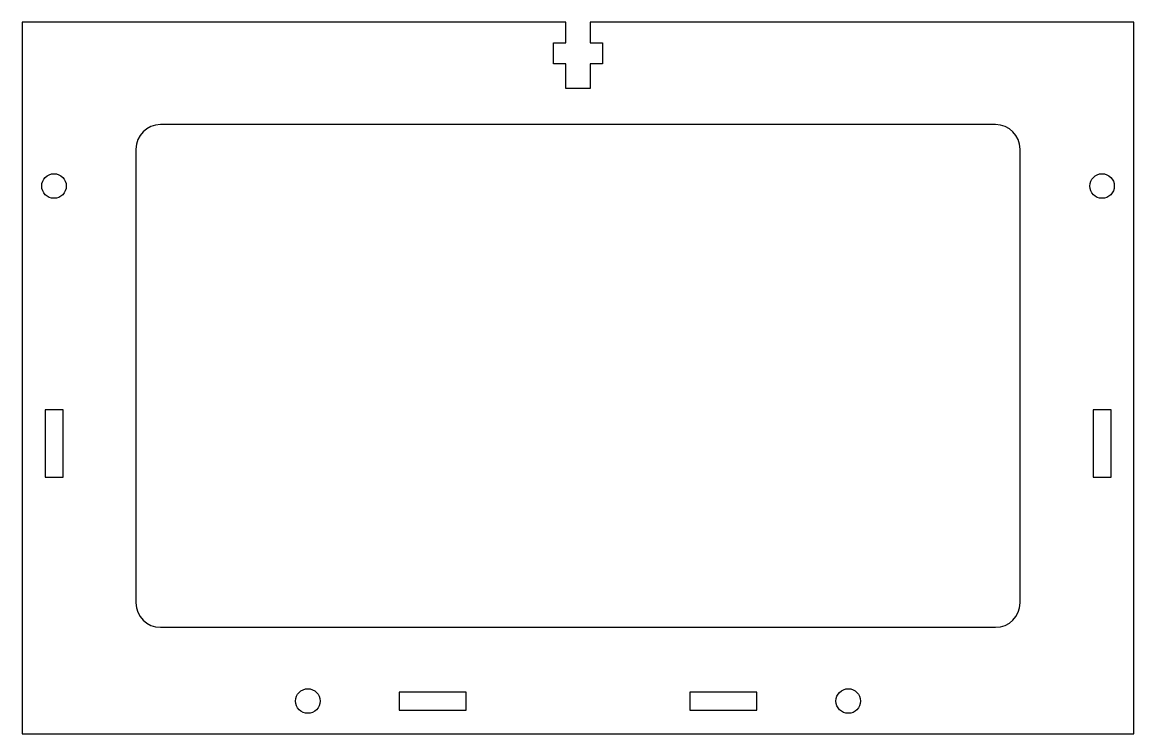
# Model space of a CAD drawing. Header units: millimetres. Extents: x -68 to 68, y -13 to 74.
import ezdxf

# ---------------------------------------------------------------- set-up
doc = ezdxf.new("R2010")
doc.units = ezdxf.units.MM

msp = doc.modelspace()

# ---------------------------------------------------------------- linework, layer by layer
at = {"color": 7, "linetype": 'Continuous', "lineweight": 25}
for p, q in [((-68.06, 73.78), (-68.06, -13.1)), ((-1.68, 73.78), (-68.06, 73.78)), ((-1.68, 71.28), (-1.68, 73.78)), ((1.32, 73.78), (1.32, 71.28)), ((67.7, 73.78), (1.32, 73.78)), ((67.7, -13.1), (67.7, 73.78)), ((-3.18, 71.28), (-1.68, 71.28)), ((-3.18, 68.68), (-3.18, 71.28)), ((1.32, 71.28), (2.82, 71.28)), ((2.82, 71.28), (2.82, 68.68)), ((-1.68, 68.68), (-3.18, 68.68)), ((-1.68, 65.68), (-1.68, 68.68)), ((1.32, 68.68), (1.32, 65.68)), ((2.82, 68.68), (1.32, 68.68)), ((1.32, 65.68), (-1.68, 65.68)), ((50.82, 61.28), (-51.18, 61.28)), ((-54.18, 58.28), (-54.18, 2.9)), ((53.82, 2.9), (53.82, 58.28)), ((-63.08, 26.44), (-65.28, 26.44)), ((-65.28, 26.44), (-65.28, 18.24)), ((-63.08, 18.24), (-63.08, 26.44)), ((64.92, 26.44), (62.72, 26.44)), ((62.72, 26.44), (62.72, 18.24)), ((64.92, 18.24), (64.92, 26.44)), ((-65.28, 18.24), (-63.08, 18.24)), ((62.72, 18.24), (64.92, 18.24)), ((-51.18, -0.1), (50.82, -0.1)), ((-13.83, -8), (-22.03, -8)), ((-22.03, -8), (-22.03, -10.2)), ((-13.83, -10.2), (-13.83, -8)), ((13.47, -8), (13.47, -10.2)), ((21.67, -8), (13.47, -8)), ((21.67, -10.2), (21.67, -8)), ((-22.03, -10.2), (-13.83, -10.2)), ((13.47, -10.2), (21.67, -10.2)), ((-68.06, -13.1), (67.7, -13.1))]:
    msp.add_line(p, q, dxfattribs=at)
for centre in [(-64.18, 53.78), (63.82, 53.78), (-33.18, -9.1), (32.82, -9.1)]:
    msp.add_circle(centre, 1.5, dxfattribs=at)
for centre, start, end in [((-51.18, 58.28), 90, 180), ((50.82, 58.28), 0, 90), ((-51.18, 2.9), 180, 270), ((50.82, 2.9), 270, 0)]:
    msp.add_arc(centre, 3, start, end, dxfattribs=at)

doc.saveas('drawing.dxf')
